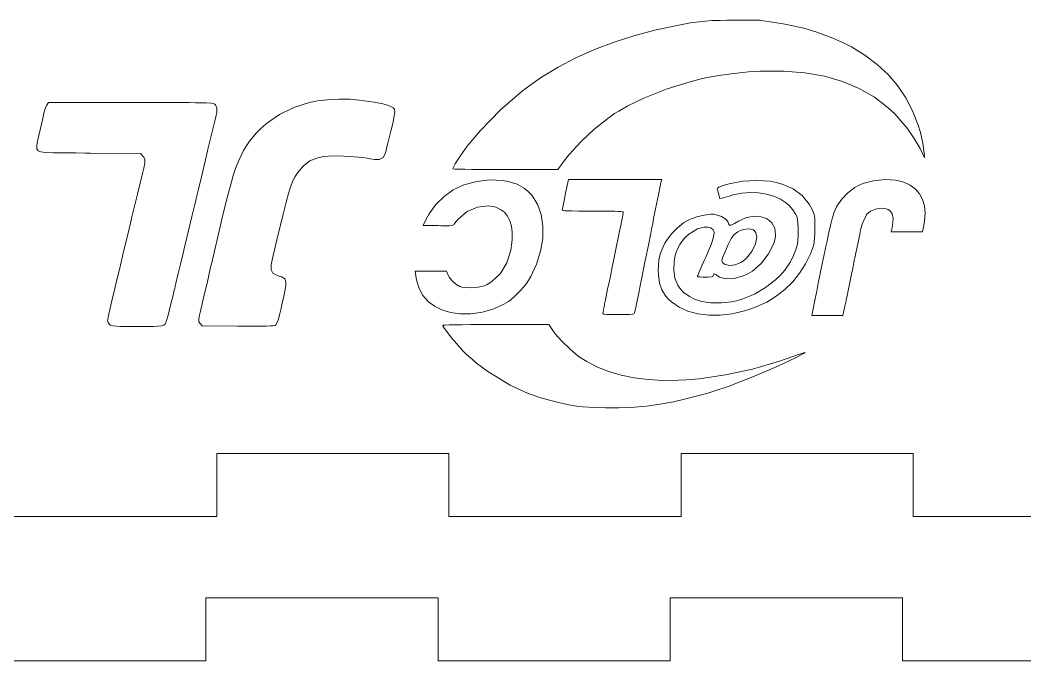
# Model space of a CAD drawing. Header units: millimetres. Extents: x 0 to 610, y 0 to 514.
# Drawn here: x 256.94 to 304.67, y 345.17 to 375.59 of the extents above; entities that cross this region are included whole.
import ezdxf

# ---------------------------------------------------------------- set-up
doc = ezdxf.new("R2010")
doc.units = ezdxf.units.MM
doc.header["$LTSCALE"] = 0.05
doc.layers.get('0').update_dxf_attribs({"plot": 0})
doc.layers.add('CUT', color=1, linetype='Continuous', lineweight=0)
doc.layers.add('ETCH', color=5, linetype='Continuous', lineweight=0)

# ---------------------------------------------------------------- blocks, each defined once
blk = doc.blocks.new('top')
blk.add_lwpolyline([(-38.59, -240), (-27.564, -240), (-27.564, -237), (-16.538, -237), (-16.538, -240), (-5.513, -240), (-5.513, -237), (5.513, -237), (5.513, -240), (16.538, -240), (16.538, -237), (27.564, -237), (27.564, -240), (38.59, -240), (38.59, -237), (49.615, -237)])
blk = doc.blocks.new('back_outer')
blk.add_lwpolyline([(49.615, 63), (38.59, 63), (38.59, 60), (27.564, 60), (27.564, 63), (16.538, 63), (16.538, 60), (5.513, 60), (5.513, 63), (-5.513, 63), (-5.513, 60), (-16.538, 60), (-16.538, 63), (-27.564, 63), (-27.564, 60), (-38.59, 60)])
blk = doc.blocks.new('jlcpcb')
for p, q in [((354.958957, 386.963972), (366.412352, 389.232944)), ((366.412352, 389.232944), (382.485641, 391.524701)), ((382.485641, 391.524701), (398.77071, 392.720014)), ((398.77071, 392.720014), (410.600605, 393.039753)), ((410.600605, 393.039753), (417, 393.086181)), ((417, 393.086181), (423.958311, 393.080837)), ((423.958311, 393.080837), (435.065039, 392.923754)), ((435.065039, 392.923754), (446.96942, 392.213541)), ((446.96942, 392.213541), (453.5, 391.339207)), ((453.5, 391.339207), (461.182957, 389.988578)), ((461.182957, 389.988578), (475.7753, 386.836811)), ((313.998566, 376.348377), (320, 378.120077)), ((320, 378.120077), (327.97136, 380.290909)), ((327.97136, 380.290909), (342.316398, 384.009693)), ((342.316398, 384.009693), (354.958957, 386.963972)), ((475.7753, 386.836811), (489.454271, 383.033499)), ((489.454271, 383.033499), (502.361536, 378.517608)), ((502.361536, 378.517608), (520.585385, 370.274166)), ((274.391306, 361.796056), (299.604523, 371.488974)), ((299.604523, 371.488974), (313.998566, 376.348377)), ((520.585385, 370.274166), (543.505114, 356.219212)), ((257, 354.42083), (274.391306, 361.796056)), ((302.181477, 359.820973), (274.735388, 353.80761)), ((328.946868, 363.719556), (302.181477, 359.820973)), ((341.81834, 364.819724), (328.946868, 363.719556)), ((349.994374, 365.229747), (341.81834, 364.819724)), ((365.731518, 365.345517), (349.994374, 365.229747)), ((380.648055, 364.522397), (365.731518, 365.345517)), ((394.743132, 362.76056), (380.648055, 364.522397)), ((408.015902, 360.060178), (394.743132, 362.76056)), ((420.465511, 356.421425), (408.015902, 360.060178)), ((230.591378, 342.062117), (244.778155, 348.865125)), ((244.778155, 348.865125), (257, 354.42083)), ((274.735388, 353.80761), (247.427678, 345.858924)), ((432.091111, 351.844473), (420.465511, 356.421425)), ((442.89185, 346.329497), (432.091111, 351.844473)), ((543.505114, 356.219212), (554.692843, 347.74139)), ((554.692843, 347.74139), (558.874113, 344.273044)), ((221.322723, 336.98439), (221.469967, 337.186802)), ((221.644608, 337.009263), (221.322723, 336.98439)), ((221.469967, 337.186802), (223.094111, 338.189283)), ((223.641166, 337.577718), (221.644608, 337.009263)), ((223.094111, 338.189283), (226.236453, 339.864175)), ((229.232996, 339.4669), (223.641166, 337.577718)), ((226.236453, 339.864175), (230.591378, 342.062117)), ((234.081676, 341.214916), (229.232996, 339.4669)), ((247.427678, 345.858924), (234.081676, 341.214916)), ((447.982632, 343.220303), (442.89185, 346.329497)), ((451.61525, 340.652707), (447.982632, 343.220303)), ((459.883526, 333.744872), (451.61525, 340.652707)), ((558.874113, 344.273044), (564.839512, 339.001702)), ((564.839512, 339.001702), (567.926236, 336.055558)), ((468.217006, 325.70142), (459.883526, 333.744872)), ((567.926236, 336.055558), (569.026168, 334.910787)), ((569.026168, 334.910787), (572.778823, 330.727487)), ((572.778823, 330.727487), (579.776224, 322.499314)), ((475.089069, 317.99584), (468.217006, 325.70142)), ((477.5, 314.730218), (475.089069, 317.99584)), ((579.776224, 322.499314), (585.338281, 315.420572)), ((481.5, 308.695604), (477.5, 314.730218)), ((535.25, 308.668026), (481.5, 308.695604)), ((546.047241, 308.679833), (535.25, 308.668026)), ((560.816025, 308.757885), (546.047241, 308.679833)), ((569.388992, 308.845226), (560.816025, 308.757885)), ((576.686447, 308.956878), (569.388992, 308.845226)), ((582.48793, 309.089468), (576.686447, 308.956878)), ((586.572983, 309.239622), (582.48793, 309.089468)), ((585.338281, 315.420572), (588.020603, 311.562341)), ((588.721146, 309.403968), (586.572983, 309.239622)), ((588.020603, 311.562341), (588.88644, 309.952423)), ((589, 309.490408), (588.721146, 309.403968)), ((588.88644, 309.952423), (589, 309.490408)), ((755.499748, 301.733882), (756.863141, 306.091157)), ((756.863141, 306.091157), (758.362709, 309.072938)), ((758.362709, 309.072938), (759.074594, 309.680368)), ((759.074594, 309.680368), (759.443391, 309.790651)), ((759.443391, 309.790651), (761.089071, 309.987162)), ((761.089071, 309.987162), (763.891704, 310.150579)), ((763.891704, 310.150579), (767.786695, 310.279675)), ((767.786695, 310.279675), (775.536047, 310.406281)), ((775.536047, 310.406281), (789.088873, 310.443507)), ((789.088873, 310.443507), (797.100098, 310.402966)), ((797.100098, 310.402966), (833.284896, 310.140447)), ((833.284896, 310.140447), (835.262911, 307.490617)), ((835.262911, 307.490617), (836.370976, 305.828061)), ((836.370976, 305.828061), (836.625959, 302.93389)), ((869.630275, 305.66663), (870.735858, 308.190793)), ((870.735858, 308.190793), (871.187064, 308.827511)), ((871.187064, 308.827511), (871.883026, 309.381326)), ((871.883026, 309.381326), (874.447576, 310.129577)), ((874.447576, 310.129577), (878.350535, 310.438461)), ((878.350535, 310.438461), (882.349196, 310.553835)), ((882.349196, 310.553835), (887.747727, 310.615186)), ((887.747727, 310.615186), (894.788286, 310.638298)), ((894.788286, 310.638298), (899, 310.640447)), ((899, 310.640447), (903.358549, 310.638832)), ((903.358549, 310.638832), (910.581055, 310.618474)), ((910.581055, 310.618474), (916.042142, 310.558753)), ((916.042142, 310.558753), (920.019456, 310.439838)), ((920.019456, 310.439838), (923.810697, 310.107093)), ((923.810697, 310.107093), (926.263822, 309.271156)), ((926.263822, 309.271156), (927, 308.640447)), ((927, 308.640447), (928.4125, 306.713774)), ((928.4125, 306.713774), (929, 304.890073)), ((182.148581, 294.890447), (183.199482, 299.640447)), ((183.199482, 299.640447), (198.983565, 299.640447)), ((198.983565, 299.640447), (214.767649, 299.640447)), ((214.767649, 299.640447), (213.440195, 292.890447)), ((282.910158, 294.95294), (295.372792, 297.864028)), ((295.372792, 297.864028), (307.55396, 299.326433)), ((307.55396, 299.326433), (319.248997, 299.365431)), ((319.248997, 299.365431), (330.253238, 298.006302)), ((330.253238, 298.006302), (340.362018, 295.274323)), ((393.980713, 294.418064), (394.44225, 296.358666)), ((394.44225, 296.358666), (394.589054, 296.890447)), ((394.589054, 296.890447), (394.85153, 297.416694)), ((394.85153, 297.416694), (396.252254, 298.134544)), ((396.252254, 298.134544), (399.71668, 298.500967)), ((399.71668, 298.500967), (404.316108, 298.613573)), ((404.316108, 298.613573), (408.587304, 298.638053)), ((408.587304, 298.638053), (411.134775, 298.640447)), ((411.134775, 298.640447), (413.748425, 298.638545)), ((413.748425, 298.638545), (418.090193, 298.617412)), ((418.090193, 298.617412), (422.650749, 298.51278)), ((422.650749, 298.51278), (425.820427, 298.154231)), ((426.320993, 295.737517), (425.507328, 291.60822)), ((425.820427, 298.154231), (426.68684, 297.429557)), ((426.605298, 296.890447), (426.320993, 295.737517)), ((426.68684, 297.429557), (426.605298, 296.890447)), ((537.26833, 292.744872), (548.611722, 295.995967)), ((548.611722, 295.995967), (560.506006, 297.689998)), ((560.506006, 297.689998), (566.5, 297.907335)), ((566.5, 297.907335), (571.701255, 297.741522)), ((571.701255, 297.741522), (581.36675, 296.440875)), ((581.36675, 296.440875), (590.001363, 293.885341)), ((753.082666, 292.159414), (754.395053, 297.545306)), ((754.395053, 297.545306), (755.499748, 301.733882)), ((835.165125, 296.490617), (833.076947, 287.802684)), ((835.844611, 299.245823), (835.165125, 296.490617)), ((836.625959, 302.93389), (835.844611, 299.245823)), ((866.179378, 293.577511), (866.905362, 296.525712)), ((866.905362, 296.525712), (868.324974, 301.691572)), ((868.324974, 301.691572), (869.630275, 305.66663)), ((928.151055, 299.370504), (926.578333, 292.108977)), ((928.908212, 303.719678), (928.151055, 299.370504)), ((929, 304.890073), (928.908212, 303.719678)), ((179.977737, 284.640447), (181.077399, 289.920134)), ((181.077399, 289.920134), (182.148581, 294.890447)), ((212.008581, 285.781194), (209.752022, 274.744548)), ((213.091277, 291.136516), (212.008581, 285.781194)), ((213.440195, 292.890447), (213.091277, 291.136516)), ((250.764583, 279.950631), (260.477396, 285.868983)), ((260.477396, 285.868983), (271.043565, 290.832097)), ((271.043565, 290.832097), (276.637249, 292.94624)), ((276.637249, 292.94624), (282.910158, 294.95294)), ((295.850641, 285.552194), (290.94039, 284.532458)), ((306.458466, 286.666847), (295.850641, 285.552194)), ((317.105948, 286.55867), (306.458466, 286.666847)), ((326.58096, 285.239976), (317.105948, 286.55867)), ((340.362018, 295.274323), (349.370673, 291.194772)), ((349.370673, 291.194772), (357.074538, 285.792928)), ((357.074538, 285.792928), (360.373216, 282.604045)), ((390.268618, 276.674459), (392.95462, 289.728216)), ((392.95462, 289.728216), (393.980713, 294.418064)), ((424.824905, 287.690251), (424.077383, 283.735173)), ((425.078186, 289.140447), (424.824905, 287.690251)), ((425.507328, 291.60822), (425.078186, 289.140447)), ((522.404289, 285.2692), (526.986973, 288.083212)), ((526.986973, 288.083212), (537.26833, 292.744872)), ((590.001363, 293.885341), (597.547262, 290.119488)), ((597.547262, 290.119488), (603.946613, 285.187885)), ((750.628888, 281.516229), (751.518804, 285.430204)), ((751.518804, 285.430204), (753.082666, 292.159414)), ((833.076947, 287.802684), (830.971387, 278.640447)), ((862.6573, 278.908225), (864.782697, 287.728901)), ((864.782697, 287.728901), (866.179378, 293.577511)), ((926.578333, 292.108977), (924.129096, 281.65369)), ((177.43657, 272.539665), (178.929743, 279.599919)), ((178.929743, 279.599919), (179.702395, 283.300896)), ((179.702395, 283.300896), (179.977737, 284.640447)), ((241.935233, 273.106482), (250.764583, 279.950631)), ((272.813925, 277.844904), (261.574333, 271.313344)), ((284.785475, 282.75056), (272.813925, 277.844904)), ((290.94039, 284.532458), (284.785475, 282.75056)), ((330.5, 284.130534), (326.58096, 285.239976)), ((333.536445, 282.977077), (330.5, 284.130534)), ((338.836499, 280.421662), (333.536445, 282.977077)), ((345.208081, 275.728217), (338.836499, 280.421662)), ((348.678489, 271.839761), (345.208081, 275.728217)), ((360.373216, 282.604045), (363.00327, 279.546649)), ((363.00327, 279.546649), (366.93178, 273.401166)), ((388.505543, 267.640447), (390.268618, 276.674459)), ((422.574471, 276.273259), (421.489819, 271.140447)), ((424.077383, 283.735173), (422.574471, 276.273259)), ((509.739624, 273.787628), (514.954896, 279.069029)), ((514.954896, 279.069029), (520.10826, 283.571108)), ((520.10826, 283.571108), (522.404289, 285.2692)), ((603.946613, 285.187885), (609.141583, 279.1351)), ((609.141583, 279.1351), (613.07434, 272.005702)), ((748.863417, 273.043769), (749.929197, 278.361795)), ((749.929197, 278.361795), (750.628888, 281.516229)), ((830.971387, 278.640447), (828.88946, 269.434197)), ((861.467728, 274.021731), (862.6573, 278.908225)), ((924.129096, 281.65369), (922.55674, 275.140447)), ((175.358643, 262.780681), (176.390003, 267.640447)), ((176.390003, 267.640447), (177.43657, 272.539665)), ((208.082353, 266.640447), (204.083216, 247.287322)), ((209.752022, 274.744548), (208.082353, 266.640447)), ((227.047349, 256.758556), (234.019452, 265.365977)), ((234.019452, 265.365977), (241.935233, 273.106482)), ((261.574333, 271.313344), (251.403796, 263.351775)), ((350.658383, 268.797364), (348.678489, 271.839761)), ((353.496457, 261.647329), (350.658383, 268.797364)), ((366.93178, 273.401166), (369.29454, 266.612194)), ((369.29454, 266.612194), (370.343205, 258.456648)), ((386.914711, 259.598454), (388.124892, 265.674626)), ((388.124892, 265.674626), (388.505543, 267.640447)), ((420.372037, 265.928728), (418.716719, 258.103826)), ((421.489819, 271.140447), (420.372037, 265.928728)), ((499.866234, 260.13189), (503.602701, 266.229209)), ((503.602701, 266.229209), (505.286244, 268.56115)), ((505.286244, 268.56115), (509.739624, 273.787628)), ((539.150347, 265.187236), (530.581935, 256.968446)), ((544.175224, 268.22924), (539.150347, 265.187236)), ((546.780323, 269.319153), (544.175224, 268.22924)), ((553.192162, 270.896192), (546.780323, 269.319153)), ((560.28838, 271.58095), (553.192162, 270.896192)), ((566.967609, 271.267148), (560.28838, 271.58095)), ((569.806675, 270.702575), (566.967609, 271.267148)), ((571.82192, 269.990771), (569.806675, 270.702575)), ((575.834269, 267.674326), (571.82192, 269.990771)), ((579.497404, 264.453235), (575.834269, 267.674326)), ((613.07434, 272.005702), (615.687051, 263.844258)), ((748.185295, 265.770847), (748.27078, 268.903952)), ((749.082366, 262.58363), (748.185295, 265.770847)), ((748.27078, 268.903952), (748.863417, 273.043769)), ((828.88946, 269.434197), (826.858103, 260.640447)), ((857.373113, 257.125212), (859.393295, 265.533269)), ((859.393295, 265.533269), (860.546791, 270.278288)), ((860.546791, 270.278288), (861.004821, 272.140447)), ((861.004821, 272.140447), (861.467728, 274.021731)), ((920.710031, 267.533867), (916.814109, 251.416021)), ((922.55674, 275.140447), (920.710031, 267.533867)), ((173.231617, 252.379558), (173.935424, 255.901921)), ((173.935424, 255.901921), (175.358643, 262.780681)), ((221.04903, 247.313659), (227.047349, 256.758556)), ((246.824765, 258.895953), (242.013459, 253.441971)), ((251.403796, 263.351775), (246.824765, 258.895953)), ((274.911965, 254.646196), (279.62766, 257.46361)), ((279.62766, 257.46361), (284.155046, 259.449246)), ((284.155046, 259.449246), (293.328897, 261.912122)), ((293.328897, 261.912122), (301.776206, 262.320956)), ((301.776206, 262.320956), (308.434595, 260.624331)), ((308.434595, 260.624331), (310.760952, 258.970404)), ((310.760952, 258.970404), (312.022145, 257.80997)), ((312.022145, 257.80997), (313.591027, 257.263569)), ((313.591027, 257.263569), (314.120083, 257.800505)), ((314.120083, 257.800505), (314.724393, 258.967151)), ((314.724393, 258.967151), (314.984687, 259.890447)), ((314.984687, 259.890447), (315.153228, 260.041106)), ((315.153228, 260.041106), (316.382664, 260.309026)), ((316.382664, 260.309026), (319.957989, 260.581267)), ((319.957989, 260.581267), (323.106989, 260.640447)), ((323.106989, 260.640447), (325.198709, 260.625275)), ((325.198709, 260.625275), (328.289142, 260.492689)), ((329.257312, 256.122014), (326.107355, 249.063298)), ((328.289142, 260.492689), (330.073509, 260.198871)), ((330.457373, 258.833196), (329.257312, 256.122014)), ((330.073509, 260.198871), (330.733345, 259.71393)), ((330.698292, 259.390447), (330.457373, 258.833196)), ((330.733345, 259.71393), (330.698292, 259.390447)), ((354.776015, 253.478514), (353.496457, 261.647329)), ((370.343205, 258.456648), (370.453393, 253.640447)), ((384.35084, 246.968572), (386.914711, 259.598454)), ((418.716719, 258.103826), (417.81921, 253.791521)), ((493.848061, 247.458153), (499.866234, 260.13189)), ((530.581935, 256.968446), (524.15708, 246.185947)), ((582.421294, 260.670464), (579.497404, 264.453235)), ((583.484137, 258.675625), (582.421294, 260.670464)), ((585.303749, 254.640447), (583.484137, 258.675625)), ((615.687051, 263.844258), (616.480317, 259.390447)), ((616.480317, 259.390447), (617.122546, 254.640447)), ((752.370896, 260.256871), (749.082366, 262.58363)), ((754.988436, 259.53171), (752.370896, 260.256871)), ((757.746658, 258.774571), (754.988436, 259.53171)), ((761.534453, 256.654224), (757.746658, 258.774571)), ((763.233277, 253.299442), (761.534453, 256.654224)), ((825.973749, 256.866619), (824.170543, 249.140837)), ((826.858103, 260.640447), (825.973749, 256.866619)), ((856.069211, 251.640447), (857.373113, 257.125212)), ((170.268429, 237.665056), (171.952877, 245.864812)), ((171.952877, 245.864812), (172.746252, 249.840105)), ((172.746252, 249.840105), (172.994989, 251.140447)), ((172.994989, 251.140447), (173.231617, 252.379558)), ((204.083216, 247.287322), (200.127962, 228.140447)), ((216.054601, 237.060726), (221.04903, 247.313659)), ((236.426805, 245.159702), (233.304886, 238.806231)), ((242.013459, 253.441971), (236.426805, 245.159702)), ((258.530321, 237.154626), (266.007646, 246.862704)), ((266.007646, 246.862704), (274.911965, 254.646196)), ((286.767291, 245.924329), (284.10281, 244.216297)), ((292.407827, 248.173177), (286.767291, 245.924329)), ((297.930972, 248.804806), (292.407827, 248.173177)), ((302.697337, 247.746095), (297.930972, 248.804806)), ((304.596918, 246.560012), (302.697337, 247.746095)), ((305.267145, 245.907136), (304.596918, 246.560012)), ((305.825925, 244.208073), (305.267145, 245.907136)), ((326.107355, 249.063298), (323.454117, 243.140447)), ((353.60803, 240.369125), (354.421581, 244.772768)), ((354.421581, 244.772768), (354.776015, 253.478514)), ((370.374364, 249.569647), (369.709676, 242.603668)), ((370.453393, 253.640447), (370.374364, 249.569647)), ((382.433101, 237.640447), (384.35084, 246.968572)), ((417.094143, 250.234246), (415.828108, 244.034734)), ((417.481587, 252.140447), (417.094143, 250.234246)), ((417.81921, 253.791521), (417.481587, 252.140447)), ((489.773833, 234.45824), (493.848061, 247.458153)), ((524.15708, 246.185947), (520.077898, 233.178939)), ((601.213147, 254.640447), (585.303749, 254.640447)), ((617.122546, 254.640447), (601.213147, 254.640447)), ((760.981674, 238.627448), (762.431419, 244.833549)), ((762.431419, 244.833549), (763.102205, 248.198611)), ((763.102205, 248.198611), (763.233277, 253.299442)), ((823.473787, 246.140447), (821.037403, 235.647918)), ((824.170543, 249.140837), (823.473787, 246.140447)), ((852.471055, 236.484501), (854.733791, 246.002043)), ((854.733791, 246.002043), (856.069211, 251.640447)), ((916.814109, 251.416021), (912.435069, 233.205696)), ((169.006719, 231.640447), (170.268429, 237.665056)), ((213.943255, 231.640447), (216.054601, 237.060726)), ((231.800134, 235.183339), (230.812016, 232.629114)), ((233.304886, 238.806231), (231.800134, 235.183339)), ((253.34907, 226.650319), (258.530321, 237.154626)), ((275.500158, 234.631982), (271.828991, 227.044454)), ((280.927994, 241.479212), (275.500158, 234.631982)), ((284.10281, 244.216297), (280.927994, 241.479212)), ((301.338756, 231.575143), (303.022177, 235.582129)), ((303.022177, 235.582129), (305.15328, 241.114459)), ((305.15328, 241.114459), (305.825925, 244.208073)), ((321.976932, 239.822826), (319.418752, 233.915787)), ((323.454117, 243.140447), (321.976932, 239.822826)), ((351.036847, 232.070703), (352.825759, 237.300815)), ((352.825759, 237.300815), (353.60803, 240.369125)), ((368.160217, 236.362251), (365.474874, 229.833878)), ((369.709676, 242.603668), (368.160217, 236.362251)), ((380.522245, 228.351775), (382.433101, 237.640447)), ((415.828108, 244.034734), (413.097961, 230.705681)), ((487.648672, 221.507291), (489.773833, 234.45824)), ((758.308773, 227.219563), (760.981674, 238.627448)), ((821.037403, 235.647918), (816.607272, 216.775301)), ((850.704205, 229.075905), (852.471055, 236.484501)), ((166.000872, 217.212902), (167.734351, 225.579557)), ((167.734351, 225.579557), (169.006719, 231.640447)), ((200.127962, 228.140447), (199.271846, 224.014728)), ((211.805164, 221.572429), (212.735431, 227.794675)), ((212.735431, 227.794675), (213.943255, 231.640447)), ((228.825302, 224.278222), (228.590401, 218.555424)), ((229.485651, 228.46146), (228.825302, 224.278222)), ((230.812016, 232.629114), (229.485651, 228.46146)), ((251.891061, 221.452193), (253.34907, 226.650319)), ((271.828991, 227.044454), (270.547619, 220.025171)), ((296.399779, 221.419163), (299.55903, 227.520839)), ((299.55903, 227.520839), (301.338756, 231.575143)), ((316.524284, 226.7291), (314.291412, 219.860832)), ((319.418752, 233.915787), (316.524284, 226.7291)), ((345.470997, 223.136217), (348.689121, 227.549198)), ((348.689121, 227.549198), (351.036847, 232.070703)), ((363.627773, 226.145984), (361.877666, 223.212289)), ((365.474874, 229.833878), (363.627773, 226.145984)), ((377.990039, 215.903386), (380.522245, 228.351775)), ((413.097961, 230.705681), (411.032403, 220.640447)), ((518.981096, 225.947246), (518.679299, 222.146514)), ((520.077898, 233.178939), (518.981096, 225.947246)), ((755.917525, 217.076174), (758.308773, 227.219563)), ((848.662436, 220.530902), (850.704205, 229.075905)), ((912.435069, 233.205696), (908.679902, 217.535013)), ((100.966989, 207.890447), (102.366917, 214.640447)), ((102.366917, 214.640447), (118.300036, 214.640447)), ((118.300036, 214.640447), (134.233154, 214.640447)), ((134.233154, 214.640447), (133.622736, 211.890447)), ((165.159244, 213.073359), (166.000872, 217.212902)), ((197.748845, 216.813006), (195.851123, 208.296437)), ((199.271846, 224.014728), (197.748845, 216.813006)), ((211.554604, 211.640447), (211.588855, 215.583122)), ((211.588855, 215.583122), (211.805164, 221.572429)), ((228.557317, 214.640447), (228.554824, 210.855575)), ((228.590401, 218.555424), (228.557317, 214.640447)), ((251.414958, 217.617685), (251.891061, 221.452193)), ((252.270452, 210.888449), (251.414958, 217.617685)), ((270.547619, 220.025171), (271.00096, 217.137539)), ((271.00096, 217.137539), (271.579283, 215.708559)), ((271.579283, 215.708559), (273.08397, 213.332765)), ((287.5, 213.519286), (289.680386, 214.631865)), ((289.680386, 214.631865), (293.297535, 217.371569)), ((293.297535, 217.371569), (296.399779, 221.419163)), ((314.291412, 219.860832), (313.730857, 215.520748)), ((313.730857, 215.520748), (314.014138, 214.103262)), ((314.014138, 214.103262), (314.744086, 212.717584)), ((330.561358, 211.65415), (339.438084, 216.978906)), ((339.438084, 216.978906), (343.438166, 220.782897)), ((343.438166, 220.782897), (345.470997, 223.136217)), ((356.987625, 216.907766), (350.979527, 210.771167)), ((361.877666, 223.212289), (356.987625, 216.907766)), ((376.811021, 210.005828), (377.990039, 215.903386)), ((410.021637, 215.693401), (408.224133, 206.752629)), ((411.032403, 220.640447), (410.021637, 215.693401)), ((487.477698, 208.980449), (487.648672, 221.507291)), ((518.679299, 222.146514), (518.677004, 215.120147)), ((518.677004, 215.120147), (519.470921, 208.871433)), ((753.783376, 208.107776), (755.917525, 217.076174)), ((816.607272, 216.775301), (812.721976, 200.541546)), ((846.287264, 210.604731), (848.662436, 220.530902)), ((908.679902, 217.535013), (905.892287, 205.880095)), ((100.224581, 203.635758), (100.966989, 207.890447)), ((132.83196, 207.841432), (132.271722, 201.253336)), ((133.622736, 211.890447), (132.83196, 207.841432)), ((160.656798, 200.091884), (163.601402, 206.921448)), ((163.601402, 206.921448), (164.883374, 211.680655)), ((164.883374, 211.680655), (165.159244, 213.073359)), ((195.851123, 208.296437), (193.801177, 200.261058)), ((211.546455, 207.259867), (211.554604, 211.640447)), ((211.703549, 201.18221), (211.546455, 207.259867)), ((228.554824, 210.855575), (228.706782, 205.373785)), ((228.706782, 205.373785), (229.608441, 200.26956)), ((255.236338, 205.522394), (252.270452, 210.888449)), ((259.952769, 201.651694), (255.236338, 205.522394)), ((273.08397, 213.332765), (273.825006, 212.67857)), ((273.825006, 212.67857), (275.00213, 212.185194)), ((275.00213, 212.185194), (278.182269, 211.73414)), ((278.182269, 211.73414), (283.908175, 212.328621)), ((283.908175, 212.328621), (287.5, 213.519286)), ((293.19128, 206.282467), (289.126983, 203.765917)), ((294.46777, 207.09469), (293.19128, 206.282467)), ((296.595609, 208.028551), (294.46777, 207.09469)), ((298.099173, 208.041153), (296.595609, 208.028551)), ((298.909555, 207.131917), (298.099173, 208.041153)), ((299.033269, 206.33143), (298.909555, 207.131917)), ((299.411944, 204.825751), (299.033269, 206.33143)), ((301.930246, 201.83096), (299.411944, 204.825751)), ((314.744086, 212.717584), (317.02221, 210.752529)), ((317.02221, 210.752529), (320.199195, 209.818934)), ((320.199195, 209.818934), (324.044518, 209.864466)), ((324.044518, 209.864466), (330.561358, 211.65415)), ((344.735429, 205.703413), (341.800523, 203.851892)), ((350.979527, 210.771167), (344.735429, 205.703413)), ((375.115514, 201.348649), (376.10217, 206.351102)), ((376.10217, 206.351102), (376.447893, 208.140447)), ((376.447893, 208.140447), (376.811021, 210.005828)), ((408.224133, 206.752629), (406.862926, 199.787053)), ((489.26603, 197.252856), (487.477698, 208.980449)), ((519.470921, 208.871433), (521.054427, 203.4134)), ((573.3842, 201.746096), (577, 206.426955)), ((577, 206.426955), (577.528879, 207.167136)), ((577.528879, 207.167136), (579.006257, 208.117513)), ((579.006257, 208.117513), (582.266924, 208.507684)), ((582.266924, 208.507684), (586.766132, 208.538387)), ((586.766132, 208.538387), (591.087754, 208.475316)), ((591.087754, 208.475316), (593.714048, 208.426955)), ((593.714048, 208.426955), (608.928095, 208.140447)), ((608.928095, 208.140447), (605.522758, 201.140447)), ((751.010498, 196.662487), (753.783376, 208.107776)), ((843.520206, 199.05263), (846.287264, 210.604731)), ((905.892287, 205.880095), (904.401241, 199.640447)), ((99.675166, 195.643404), (100.224581, 203.635758)), ((100.353974, 188.375635), (99.675166, 195.643404)), ((132.271722, 201.253336), (133.110722, 196.464519)), ((133.110722, 196.464519), (135.393943, 193.218225)), ((150.153542, 191.658252), (155.242619, 193.877846)), ((155.242619, 193.877846), (157.321487, 195.428585)), ((157.321487, 195.428585), (158.418664, 196.617658)), ((158.418664, 196.617658), (160.656798, 200.091884)), ((191.962673, 194.696976), (191.007645, 192.390635)), ((193.801177, 200.261058), (191.962673, 194.696976)), ((212.319505, 197.216855), (211.703549, 201.18221)), ((213.667533, 193.604959), (212.319505, 197.216855)), ((229.608441, 200.26956), (230.877531, 197.311279)), ((230.877531, 197.311279), (233.898323, 192.577998)), ((266.059896, 199.408524), (259.952769, 201.651694)), ((273.197873, 198.925055), (266.059896, 199.408524)), ((281.006851, 200.333461), (273.197873, 198.925055)), ((289.126983, 203.765917), (281.006851, 200.333461)), ((306.21258, 199.214951), (301.930246, 201.83096)), ((311.558263, 197.405763), (306.21258, 199.214951)), ((314.410896, 196.937487), (311.558263, 197.405763)), ((317.178988, 196.85974), (314.410896, 196.937487)), ((323.94878, 197.681272), (317.178988, 196.85974)), ((331.467842, 199.57943), (323.94878, 197.681272)), ((338.661525, 202.282923), (331.467842, 199.57943)), ((341.800523, 203.851892), (338.661525, 202.282923)), ((373.13907, 191.477773), (375.115514, 201.348649)), ((406.103131, 195.641594), (406.000361, 194.890447)), ((406.000361, 194.890447), (406.343629, 194.557313)), ((406.862926, 199.787053), (406.103131, 195.641594)), ((406.343629, 194.557313), (408.337473, 194.169278)), ((408.337473, 194.169278), (410.831204, 193.977859)), ((410.831204, 193.977859), (414.399366, 193.834519)), ((414.399366, 193.834519), (419.164388, 193.73434)), ((419.164388, 193.73434), (425.248697, 193.672404)), ((425.248697, 193.672404), (432.774719, 193.643793)), ((493.018789, 186.699654), (489.26603, 197.252856)), ((521.054427, 203.4134), (523.420896, 198.759075)), ((523.420896, 198.759075), (526.563705, 194.921485)), ((526.563705, 194.921485), (530.476231, 191.913659)), ((553.900264, 189.570936), (564.377935, 194.229506)), ((564.377935, 194.229506), (573.3842, 201.746096)), ((602.888255, 196.341187), (596.126809, 187.170278)), ((605.522758, 201.140447), (602.888255, 196.341187)), ((747.983988, 184.679168), (751.010498, 196.662487)), ((812.721976, 200.541546), (809.327095, 186.733384)), ((840.302777, 185.629839), (843.520206, 199.05263)), ((904.401241, 199.640447), (898.825481, 176.457053)), ((102.238233, 181.874715), (100.353974, 188.375635)), ((135.393943, 193.218225), (137.091194, 192.093288)), ((137.091194, 192.093288), (139.305923, 191.250419)), ((139.305923, 191.250419), (144.550271, 190.734461)), ((144.550271, 190.734461), (150.153542, 191.658252)), ((189.166001, 188.762063), (184.234533, 181.675058)), ((191.007645, 192.390635), (189.166001, 188.762063)), ((214.701451, 191.381919), (213.667533, 193.604959)), ((217.397714, 186.503091), (214.701451, 191.381919)), ((224.477166, 177.952371), (217.397714, 186.503091)), ((233.898323, 192.577998), (237.822418, 187.979368)), ((237.822418, 187.979368), (240.409154, 185.667903)), ((240.409154, 185.667903), (246.329707, 181.690643)), ((370.25346, 177.236035), (373.13907, 191.477773)), ((432.774719, 193.643793), (437.116631, 193.640447)), ((437.116631, 193.640447), (442.507669, 193.639592)), ((442.507669, 193.639592), (451.344918, 193.624433)), ((451.344918, 193.624433), (457.872804, 193.572846)), ((457.872804, 193.572846), (462.431812, 193.462637)), ((462.431812, 193.462637), (465.362427, 193.271613)), ((465.362427, 193.271613), (467.005136, 192.977581)), ((466.94168, 188.132786), (465.521676, 181.241717)), ((467.549947, 190.959726), (466.94168, 188.132786)), ((467.005136, 192.977581), (467.799186, 192.294842)), ((467.711753, 191.64619), (467.549947, 190.959726)), ((467.799186, 192.294842), (467.711753, 191.64619)), ((498.741094, 177.695985), (493.018789, 186.699654)), ((530.476231, 191.913659), (535.15185, 189.748624)), ((535.15185, 189.748624), (537.773749, 188.986224)), ((537.773749, 188.986224), (543.02496, 188.247806)), ((543.02496, 188.247806), (553.900264, 189.570936)), ((596.126809, 187.170278), (587.793542, 178.980417)), ((745.543876, 175.78468), (747.983988, 184.679168)), ((809.327095, 186.733384), (806.36821, 175.137548)), ((838.506898, 178.140447), (840.302777, 185.629839)), ((105.30517, 176.182909), (102.238233, 181.874715)), ((109.532011, 171.342479), (105.30517, 176.182909)), ((178.03347, 175.225372), (171.036386, 169.905567)), ((184.234533, 181.675058), (178.03347, 175.225372)), ((233.62532, 171.145235), (224.477166, 177.952371)), ((246.329707, 181.690643), (253.112693, 178.595201)), ((253.112693, 178.595201), (260.597706, 176.406687)), ((260.597706, 176.406687), (268.624338, 175.150211)), ((268.624338, 175.150211), (277.032181, 174.850883)), ((277.032181, 174.850883), (285.660828, 175.533812)), ((285.660828, 175.533812), (294.349871, 177.224109)), ((294.349871, 177.224109), (298.666914, 178.454867)), ((298.666914, 178.454867), (307.833827, 181.357458)), ((307.833827, 181.357458), (308.898891, 177.127705)), ((308.898891, 177.127705), (309.358608, 175.365048)), ((309.358608, 175.365048), (310.237864, 172.298906)), ((368.465134, 168.526138), (370.25346, 177.236035)), ((464.395303, 175.64619), (461.600363, 161.640447)), ((465.521676, 181.241717), (464.395303, 175.64619)), ((502.342428, 173.892457), (498.741094, 177.695985)), ((506.59052, 170.408763), (502.342428, 173.892457)), ((587.793542, 178.980417), (578.390171, 172.264688)), ((743.493719, 169.262967), (745.543876, 175.78468)), ((806.36821, 175.137548), (803.790902, 165.540769)), ((836.910833, 171.483411), (838.506898, 178.140447)), ((898.825481, 176.457053), (893.424705, 154.242536)), ((114.895983, 167.395691), (109.532011, 171.342479)), ((121.374312, 164.384807), (114.895983, 167.395691)), ((125.024244, 163.243538), (121.374312, 164.384807)), ((129.799034, 162.288575), (125.024244, 163.243538)), ((162.824519, 165.85887), (152.175855, 163.026355)), ((167.387328, 167.823295), (162.824519, 165.85887)), ((171.036386, 169.905567), (167.387328, 167.823295)), ((244.625534, 166.242884), (233.62532, 171.145235)), ((250.752463, 164.556379), (244.625534, 166.242884)), ((256.821976, 163.485457), (250.752463, 164.556379)), ((270.362116, 162.652984), (256.821976, 163.485457)), ((284.689194, 163.502246), (270.362116, 162.652984)), ((298.505752, 165.956336), (284.689194, 163.502246)), ((304.81713, 167.761156), (298.505752, 165.956336)), ((306.459028, 168.32391), (304.81713, 167.761156)), ((308.856162, 169.295155), (306.459028, 168.32391)), ((310.515592, 170.543045), (308.856162, 169.295155)), ((310.237864, 172.298906), (310.549108, 171.373069)), ((310.549108, 171.373069), (310.515592, 170.543045)), ((366.961896, 161.640447), (367.482116, 163.890447)), ((367.482116, 163.890447), (367.693469, 164.850519)), ((367.693469, 164.850519), (368.465134, 168.526138)), ((513.574749, 166.558546), (506.59052, 170.408763)), ((519.350734, 164.550546), (513.574749, 166.558546)), ((522.757703, 163.622114), (519.350734, 164.550546)), ((528.452193, 162.536981), (522.757703, 163.622114)), ((554.639615, 163.623125), (541.17945, 162.032006)), ((567.570936, 167.161187), (554.639615, 163.623125)), ((573.443983, 169.613712), (567.570936, 167.161187)), ((578.390171, 172.264688), (573.443983, 169.613712)), ((740.71993, 162.362974), (743.493719, 169.262967)), ((803.790902, 165.540769), (801.540751, 157.729778)), ((833.945786, 159.105948), (836.910833, 171.483411)), ((140.689961, 161.784647), (129.799034, 162.288575)), ((152.175855, 163.026355), (140.689961, 161.784647)), ((414.281129, 161.640447), (366.961896, 161.640447)), ((461.600363, 161.640447), (414.281129, 161.640447)), ((541.17945, 162.032006), (528.452193, 162.536981)), ((730.500993, 147.694186), (736.233115, 154.495938)), ((736.233115, 154.495938), (738.785222, 158.640447)), ((738.785222, 158.640447), (740.71993, 162.362974)), ((801.540751, 157.729778), (799.563337, 151.491307)), ((829.75947, 141.600254), (833.945786, 159.105948)), ((893.424705, 154.242536), (892.442349, 150.175871)), ((460.754797, 136.407801), (465.787646, 142.890447)), ((465.787646, 142.890447), (472.189108, 151.640447)), ((472.189108, 151.640447), (525.594554, 151.640447)), ((525.594554, 151.640447), (536.322581, 151.624201)), ((536.322581, 151.624201), (550.996693, 151.544009)), ((550.996693, 151.544009), (559.514705, 151.458095)), ((559.514705, 151.458095), (566.765381, 151.350027)), ((566.765381, 151.350027), (572.529675, 151.22307)), ((574.696577, 143.068533), (571.525656, 138.14821)), ((572.529675, 151.22307), (576.588541, 151.080488)), ((576.367515, 145.841522), (574.696577, 143.068533)), ((578.26245, 149.203949), (576.367515, 145.841522)), ((576.588541, 151.080488), (578.722933, 150.925547)), ((578.912166, 150.542104), (578.26245, 149.203949)), ((578.722933, 150.925547), (579, 150.844462)), ((579, 150.844462), (578.912166, 150.542104)), ((715.856934, 139.549621), (723.77257, 142.758759)), ((723.77257, 142.758759), (730.500993, 147.694186)), ((796.380587, 142.999741), (791.278248, 132.356969)), ((798.659902, 148.895119), (796.380587, 142.999741)), ((799.563337, 151.491307), (798.659902, 148.895119)), ((891.319, 144.630267), (891.316635, 141.404233)), ((892.442349, 150.175871), (891.319, 144.630267)), ((100.244241, 138.977463), (100.320826, 139.294606)), ((100.318654, 137.278677), (100.244241, 138.977463)), ((100.891935, 132.718292), (100.318654, 137.278677)), ((100.320826, 139.294606), (100.60854, 139.100651)), ((100.60854, 139.100651), (101.786247, 137.025898)), ((102.21765, 124.698976), (100.891935, 132.718292)), ((101.786247, 137.025898), (102.531186, 135.400642)), ((102.531186, 135.400642), (104.905145, 130.344656)), ((448.971704, 123.331249), (460.754797, 136.407801)), ((571.525656, 138.14821), (564.150469, 127.9185)), ((646.582258, 132.230269), (647.64598, 135.804443)), ((647.64598, 135.804443), (649.491447, 139.404766)), ((649.491447, 139.404766), (653.412476, 141.432006)), ((653.412476, 141.432006), (658.276852, 141.300786)), ((658.276852, 141.300786), (662.790755, 140.61034)), ((662.790755, 140.61034), (665.5, 140.120934)), ((665.5, 140.120934), (670.469829, 139.374621)), ((670.469829, 139.374621), (682.917378, 138.289836)), ((682.917378, 138.289836), (696.241445, 137.833369)), ((696.241445, 137.833369), (705.028599, 137.964369)), ((705.028599, 137.964369), (709.618528, 138.300883)), ((709.618528, 138.300883), (711.394252, 138.548648)), ((711.394252, 138.548648), (715.856934, 139.549621)), ((826.904411, 129.640447), (829.75947, 141.600254)), ((891.316635, 141.404233), (892.43426, 139.140893)), ((892.43426, 139.140893), (893.412757, 137.94621)), ((893.412757, 137.94621), (895.825515, 135.140447)), ((895.825515, 135.140447), (946.623359, 134.854842)), ((946.623359, 134.854842), (951.70031, 134.826608)), ((951.70031, 134.826608), (960.886957, 134.773785)), ((960.886957, 134.773785), (968.856002, 134.717294)), ((968.856002, 134.717294), (975.69393, 134.646905)), ((975.69393, 134.646905), (984.019168, 134.492879)), ((984.019168, 134.492879), (991.967776, 134.143364)), ((991.967776, 134.143364), (996.948659, 133.554078)), ((996.948659, 133.554078), (999.653702, 132.643162)), ((999.653702, 132.643162), (1000.957564, 130.494671)), ((103.765247, 117.002357), (102.21765, 124.698976)), ((104.905145, 130.344656), (110.832205, 119.969329)), ((435.64579, 110.808371), (448.971704, 123.331249)), ((564.150469, 127.9185), (550.918902, 112.025848)), ((641.773649, 112.763682), (644.410937, 123.506181)), ((644.410937, 123.506181), (646.029377, 130.054287)), ((646.029377, 130.054287), (646.582258, 132.230269)), ((785.239877, 122.914767), (778.01217, 114.277044)), ((791.278248, 132.356969), (785.239877, 122.914767)), ((823.928417, 117.26653), (826.904411, 129.640447)), ((1000.410574, 124.36677), (998.896201, 117.064274)), ((1000.929806, 127.547679), (1000.410574, 124.36677)), ((1001, 128.421559), (1000.929806, 127.547679)), ((1000.957564, 130.494671), (1001, 128.421559)), ((104.47919, 114.140447), (103.765247, 117.002357)), ((106.826192, 106.517869), (104.47919, 114.140447)), ((110.832205, 119.969329), (118.057381, 109.634878)), ((639.867313, 104.778795), (641.773649, 112.763682)), ((778.01217, 114.277044), (773.873158, 110.136084)), ((820.961114, 105.069665), (823.928417, 117.26653)), ((998.896201, 117.064274), (997.56084, 111.326546)), ((112.480944, 92.098176), (106.826192, 106.517869)), ((118.057381, 109.634878), (126.251785, 99.811726)), ((421.673501, 99.681591), (435.64579, 110.808371)), ((550.918902, 112.025848), (530.389222, 91.001338)), ((638.60972, 99.094708), (639.867313, 104.778795)), ((767.814014, 104.818089), (754.595769, 95.681093)), ((773.873158, 110.136084), (767.814014, 104.818089)), ((819.345966, 98.211342), (820.344838, 102.531616)), ((820.344838, 102.531616), (820.961114, 105.069665)), ((996.174189, 105.531758), (994.423873, 97.966772)), ((997.56084, 111.326546), (996.174189, 105.531758)), ((119.436422, 78.756005), (112.480944, 92.098176)), ((126.251785, 99.811726), (130.60967, 95.238894)), ((130.60967, 95.238894), (137.101455, 89.139994)), ((401.197777, 87.092102), (410.562149, 92.314912)), ((410.562149, 92.314912), (414.725105, 94.904995)), ((414.725105, 94.904995), (421.673501, 99.681591)), ((637.711943, 92.801698), (637.918666, 95.254612)), ((638.130155, 90.72402), (637.711943, 92.801698)), ((637.918666, 95.254612), (638.60972, 99.094708)), ((754.595769, 95.681093), (740.047009, 88.608913)), ((818.213105, 89.19844), (818.418934, 93.359333)), ((818.418934, 93.359333), (819.345966, 98.211342)), ((993.471676, 93.508396), (992.455621, 90.027362)), ((993.672442, 94.527539), (993.471676, 93.508396)), ((994.423873, 97.966772), (993.672442, 94.527539)), ((137.101455, 89.139994), (151.110905, 78.341938)), ((385.100854, 79.369035), (401.197777, 87.092102)), ((530.389222, 91.001338), (508.180892, 71.826725)), ((638.774609, 89.740516), (638.130155, 90.72402)), ((639.458102, 89.037953), (638.774609, 89.740516)), ((641.74308, 87.658426), (639.458102, 89.037953)), ((645.20807, 86.322458), (641.74308, 87.658426)), ((649.8003, 85.041363), (645.20807, 86.322458)), ((658.686784, 83.247359), (649.8003, 85.041363)), ((673.988236, 81.153008), (658.686784, 83.247359)), ((716.086399, 82.045829), (712.286839, 81.511994)), ((724.331046, 83.680934), (716.086399, 82.045829)), ((740.047009, 88.608913), (724.331046, 83.680934)), ((819.134137, 86.654375), (818.213105, 89.19844)), ((820, 85.640447), (819.134137, 86.654375)), ((820.868791, 84.989458), (820, 85.640447)), ((824.15317, 84.304498), (820.868791, 84.989458)), ((829.054987, 84.009664), (824.15317, 84.304498)), ((834.833597, 83.857622), (829.054987, 84.009664)), ((839.910697, 83.783928), (834.833597, 83.857622)), ((846.106696, 83.729113), (839.910697, 83.783928)), ((853.540859, 83.690387), (846.106696, 83.729113)), ((862.332453, 83.664963), (853.540859, 83.690387)), ((872.600743, 83.650049), (862.332453, 83.664963)), ((884.464996, 83.642858), (872.600743, 83.650049)), ((898.044477, 83.640598), (884.464996, 83.642858)), ((905.514698, 83.640447), (898.044477, 83.640598)), ((989.029397, 83.640447), (905.514698, 83.640447)), ((990.925535, 86.758396), (989.029397, 83.640447)), ((992.455621, 90.027362), (990.925535, 86.758396)), ((127.716301, 66.463642), (119.436422, 78.756005)), ((151.110905, 78.341938), (166.532893, 69.397375)), ((361.339146, 69.888797), (385.100854, 79.369035)), ((508.180892, 71.826725), (497, 63.499221)), ((683, 80.258855), (673.988236, 81.153008)), ((686.055408, 80.095252), (683, 80.258855)), ((694.104153, 80.15439), (686.055408, 80.095252)), ((703.387633, 80.655785), (694.104153, 80.15439)), ((712.286839, 81.511994), (703.387633, 80.655785)), ((137.344256, 55.193374), (127.716301, 66.463642)), ((166.532893, 69.397375), (183.42106, 62.290911)), ((183.42106, 62.290911), (201.829046, 57.007146)), ((325.5, 59.306744), (337.084478, 62.194141)), ((337.084478, 62.194141), (361.339146, 69.888797)), ((497, 63.499221), (488.929231, 58.030993)), ((148.343962, 44.917488), (137.344256, 55.193374)), ((201.829046, 57.007146), (221.810491, 53.530686)), ((221.810491, 53.530686), (243.419035, 51.846133)), ((243.419035, 51.846133), (266.708319, 51.938091)), ((266.708319, 51.938091), (279, 52.645451)), ((279, 52.645451), (284.516041, 53.118156)), ((284.516041, 53.118156), (296.656891, 54.494533)), ((296.656891, 54.494533), (309.136553, 56.28229)), ((309.136553, 56.28229), (320.587567, 58.285533)), ((320.587567, 58.285533), (325.5, 59.306744)), ((488.929231, 58.030993), (472.028196, 47.767247)), ((160.739093, 35.608271), (148.343962, 44.917488)), ((472.028196, 47.767247), (454.117258, 38.401495)), ((174.553324, 27.23801), (160.739093, 35.608271)), ((454.117258, 38.401495), (435.199731, 29.934996)), ((182, 23.396328), (174.553324, 27.23801)), ((193.334126, 18.232317), (182, 23.396328)), ((415.278928, 22.369008), (394.358162, 15.704789)), ((435.199731, 29.934996), (415.278928, 22.369008)), ((210.546764, 11.902551), (193.334126, 18.232317)), ((222.885601, 8.373597), (210.546764, 11.902551)), ((394.358162, 15.704789), (372.440746, 9.943598)), ((229.5, 6.751259), (222.885601, 8.373597)), ((233.574776, 5.855655), (229.5, 6.751259)), ((243.651806, 3.896628), (233.574776, 5.855655)), ((254.429092, 2.036541), (243.651806, 3.896628)), ((263.662976, 0.662636), (254.429092, 2.036541)), ((267, 0.279014), (263.662976, 0.662636)), ((268.424414, 0.2011), (267, 0.279014)), ((273.881836, 0.098374), (268.424414, 0.2011)), ((281.99707, 0.069384), (273.881836, 0.098374)), ((291.785742, 0.117644), (281.99707, 0.069384)), ((297, 0.171843), (291.785742, 0.117644)), ((300.864165, 0.223737), (297, 0.171843)), ((307.651299, 0.348735), (300.864165, 0.223737)), ((315.955672, 0.622346), (307.651299, 0.348735)), ((328.955629, 1.698001), (315.955672, 0.622346)), ((337.70315, 2.997741), (328.955629, 1.698001)), ((349.529992, 5.086693), (337.70315, 2.997741)), ((372.440746, 9.943598), (349.529992, 5.086693))]:
    blk.add_line(p, q)

msp = doc.modelspace()

# ---------------------------------------------------------------- block references
at = {"layer": 'CUT', "rotation": 180}
for name, p in [('back_outer', (304.875, 415.026)), ('top', (304.359, 108.174))]:
    msp.add_blockref(name, p, dxfattribs=at)
at = {"layer": 'ETCH', "xscale": 0.0468226731293044, "yscale": 0.0468226731293044, "zscale": 0.0468226731293044, "rotation": 180}
msp.add_blockref('jlcpcb', (304.598, 375.594), dxfattribs=at)

doc.saveas('drawing.dxf')
